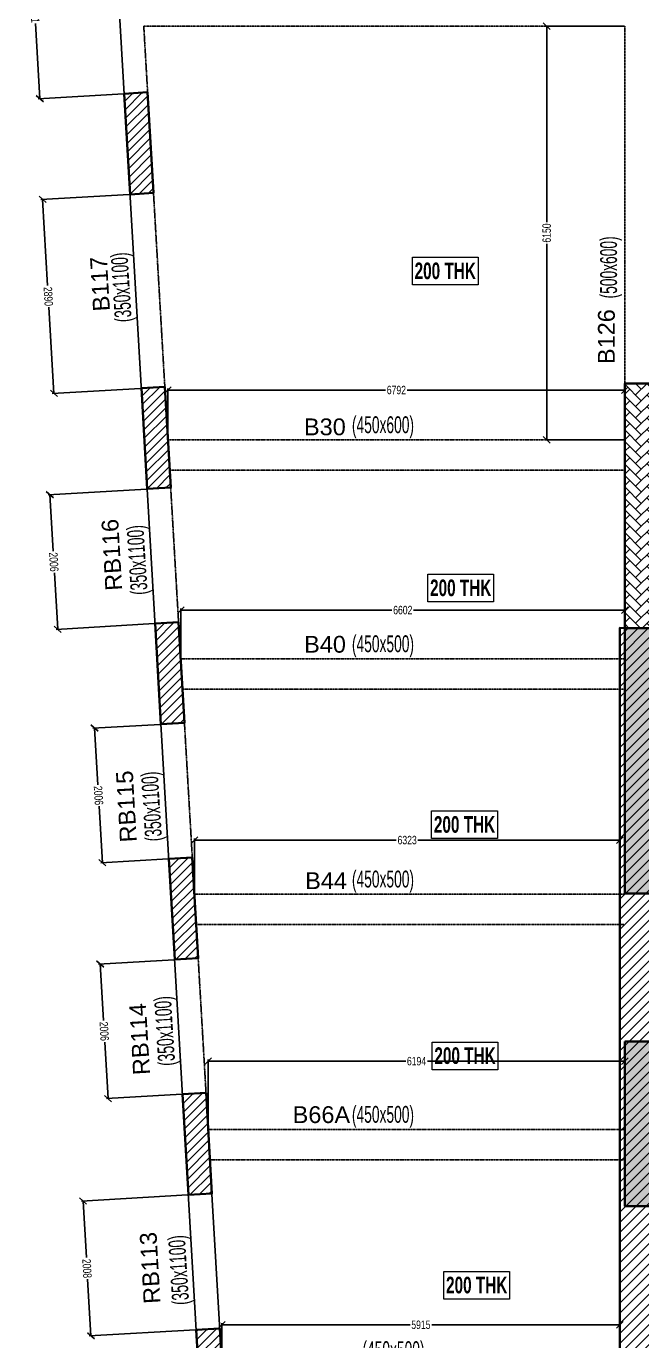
# Model space of a CAD drawing. Header units: millimetres. Extents: x 18542 to 87256, y 14692 to 73451.
# Drawn here: x 19293 to 28440, y 34012 to 53562 of the extents above; entities that cross this region are included whole.
import ezdxf
from ezdxf.enums import TextEntityAlignment as Align

# ---------------------------------------------------------------- set-up
doc = ezdxf.new("R2010")
doc.units = ezdxf.units.MM
doc.linetypes.add('HIDDEN', pattern=[0.375, 0.25, -0.125])
for name, color, linetype, lineweight in [('A-FLOR-IDEN', 11, 'Continuous', 9), ('S-BEAM-IDEN', 2, 'Continuous', 9), ('S-COLS', 5, 'Continuous', 35)]:
    doc.layers.add(name, color=color, linetype=linetype, lineweight=lineweight)
for name, color, linetype in [('Beam Nos', 7, 'Continuous'), ('changes', 7, 'Continuous'), ('S-BEAM', 7, 'Continuous'), ('S-COL HATCH', 9, 'Continuous'), ('S-DIM', 7, 'Continuous')]:
    doc.layers.add(name, color=color, linetype=linetype)
doc.styles.add('SC-BBS1', font='SansSerif')
doc.styles.add('sobha.sed', font='swisscl.ttf')
doc.styles.add('Swis721 LtCn BT', font='swisscl.ttf', dxfattribs={"width": 0.9, "height": 233.355162})
doc.styles.add('Swis721 LtCn BT_B', font='', dxfattribs={"width": 0.9, "height": 246.918336})
doc.styles.get('Swis721 LtCn BT_B').set_extended_font_data('Swis721 LtCn BT', bold=True)
doc.dimstyles.new('S-50', dxfattribs={"dimscale": 50, "dimtxt": 2.5, "dimasz": 2, "dimexe": 0.5, "dimexo": 0.25, "dimgap": 0.25, "dimtad": 0, "dimdec": 0, "dimrnd": 0.0005, "dimzin": 0, "dimdsep": 46, "dimtxsty": 'sobha.sed', "dimblk": 'OBLIQUE', "dimcen": 0.09, "dimclrd": 8, "dimclre": 8, "dimclrt": 6, "dimadec": 0, "dimazin": 0, "dimtfac": 1, "dimtdec": 0, "dimtofl": 0, "dimtmove": 2, "dimatfit": 3, "dimfxl": 0.18, "dimtolj": 1, "dimtzin": 0, "dimlwd": -1, "dimlwe": -1, "dimarcsym": 0})
pattern_1 = [(45, (-31199541.81, 20886566.64), (-66.29126074, 66.29126074), [])]

# ---------------------------------------------------------------- blocks, each defined once
blk = doc.blocks.new('A$Cd226b1b4')
at = {"layer": 'S-COL HATCH', "transparency": 33554687}
h = blk.add_hatch(dxfattribs=at)
h.set_pattern_fill('ANSI31', color=256, scale=850)
h.set_pattern_definition([(45, (-31699446.87, 20890861.25), (-75.1300955, 75.1300955), [])])
h.paths.add_polyline_path([(5785, 7625), (5785, 8525), (5385, 8525), (5385, 8025), (575, 8025), (575, 19125), (0, 19129), (0, 7625)])
at = {"layer": 'S-COLS', "elevation": 0}
blk.add_lwpolyline([(0, 7629), (5785, 7625), (5785, 8525), (5385, 8525), (5385, 8025), (575, 8025), (575, 19125), (0, 19129)], close=True, dxfattribs=at)
blk = doc.blocks.new('A$Cbe320e20')
at = {"layer": 'S-COL HATCH'}
h = blk.add_hatch(dxfattribs=at)
h.set_pattern_fill('AR-HBONE', color=256, scale=30)
h.set_pattern_definition([(45, (-31802317.5, 20729084.55), (0, 169.7056275), [360, -120]), (135, (-31802232.65, 20729169.4), (1e-14, 169.7056275), [360, -120])])
h.paths.add_polyline_path([(-7796, 17040), (-7296, 17040), (-7296, 13401), (-7796, 13401)])
at = {"layer": 'S-COL HATCH', "transparency": 33554687}
h = blk.add_hatch(color=256, dxfattribs=at)
h.dxf.hatch_style = 1
h.paths.add_polyline_path([(-7296, 13401), (-7796, 13401), (-7796, 9451), (-7296, 9451)])
h = blk.add_hatch(color=256, dxfattribs=at)
h.dxf.hatch_style = 1
h.paths.add_polyline_path([(-7796, 4800), (-7296, 4800), (-7296, 7251), (-7796, 7251)])
at = {"layer": 'S-COLS'}
blk.add_line((-7296, 13401), (-7796, 13401), dxfattribs=at)
for points in [[(-7296, 17040), (-7296, 9451), (-7796, 9451), (-7796, 17040)], [(-7796, 7251), (-7296, 7251), (-7296, 4800), (-7796, 4800)]]:
    blk.add_lwpolyline(points, close=True, dxfattribs=at)
blk = doc.blocks.new('_OBLIQUE')
at = {"color": 0, "linetype": 'ByBlock'}
blk.add_line((-0.5, -0.5), (0.5, 0.5), dxfattribs=at)
blk = doc.blocks.new('*D355')
at = {"layer": 'Defpoints', "color": 0, "transparency": 16777216}
for p in [(28190, 48151), (21398, 47412, 0), (28190, 47411)]:
    blk.add_point(p, dxfattribs=at)
at = {"layer": 'S-DIM', "color": 8, "transparency": 16777216}
for p, q in [((21398, 47424), (21398, 48176)), ((21398, 48151), (24633, 48151)), ((28190, 48151), (24955, 48151)), ((28190, 47423), (28190, 48176))]:
    blk.add_line(p, q, dxfattribs=at)
at = {"layer": 'S-DIM', "color": 8, "transparency": 16777216, "xscale": 100, "yscale": 100, "zscale": 100, "rotation": 180}
blk.add_blockref('_OBLIQUE', (21398, 48151), dxfattribs=at)
at = {"layer": 'S-DIM', "color": 8, "transparency": 16777216, "xscale": 100, "yscale": 100, "zscale": 100}
blk.add_blockref('_OBLIQUE', (28190, 48151), dxfattribs=at)
at = {"layer": 'S-DIM', "color": 6, "transparency": 16777216, "insert": (24794, 48151), "char_height": 125, "attachment_point": 5, "style": 'sobha.sed'}
blk.add_mtext('\\A1;6792', dxfattribs=at)
blk = doc.blocks.new('*D357')
at = {"layer": 'Defpoints', "color": 0, "transparency": 16777216}
for p in [(28190, 44878), (21588, 44154), (28190, 44154)]:
    blk.add_point(p, dxfattribs=at)
at = {"layer": 'S-DIM', "color": 8, "transparency": 16777216}
for p, q in [((21588, 44166), (21588, 44903)), ((21588, 44878), (24728, 44878)), ((28190, 44878), (25050, 44878)), ((28190, 44166), (28190, 44903))]:
    blk.add_line(p, q, dxfattribs=at)
at = {"layer": 'S-DIM', "color": 8, "transparency": 16777216, "xscale": 100, "yscale": 100, "zscale": 100, "rotation": 180}
blk.add_blockref('_OBLIQUE', (21588, 44878), dxfattribs=at)
at = {"layer": 'S-DIM', "color": 8, "transparency": 16777216, "xscale": 100, "yscale": 100, "zscale": 100}
blk.add_blockref('_OBLIQUE', (28190, 44878), dxfattribs=at)
at = {"layer": 'S-DIM', "color": 6, "transparency": 16777216, "insert": (24889, 44878), "char_height": 125, "attachment_point": 5, "style": 'sobha.sed'}
blk.add_mtext('\\A1;6602', dxfattribs=at)
blk = doc.blocks.new('*D358')
at = {"layer": 'Defpoints', "color": 0, "transparency": 16777216}
for p in [(28190, 38169), (21996, 37154), (28190, 37154)]:
    blk.add_point(p, dxfattribs=at)
at = {"layer": 'S-DIM', "color": 8, "transparency": 16777216}
for p, q in [((21996, 37166), (21996, 38194)), ((21996, 38169), (24932, 38169)), ((28190, 38169), (25255, 38169)), ((28190, 37166), (28190, 38194))]:
    blk.add_line(p, q, dxfattribs=at)
at = {"layer": 'S-DIM', "color": 8, "transparency": 16777216, "xscale": 100, "yscale": 100, "zscale": 100, "rotation": 180}
blk.add_blockref('_OBLIQUE', (21996, 38169), dxfattribs=at)
at = {"layer": 'S-DIM', "color": 8, "transparency": 16777216, "xscale": 100, "yscale": 100, "zscale": 100}
blk.add_blockref('_OBLIQUE', (28190, 38169), dxfattribs=at)
at = {"layer": 'S-DIM', "color": 6, "transparency": 16777216, "insert": (25093, 38169), "char_height": 125, "attachment_point": 5, "style": 'sobha.sed'}
blk.add_mtext('\\A1;6194', dxfattribs=at)
blk = doc.blocks.new('*D361')
at = {"layer": 'Defpoints', "color": 0, "transparency": 16777216}
for p in [(21792, 41457), (21792, 40654), (28115, 40654)]:
    blk.add_point(p, dxfattribs=at)
at = {"layer": 'S-DIM', "color": 8, "transparency": 16777216}
for p, q in [((21792, 40666), (21792, 41482)), ((21792, 41457), (24793, 41457)), ((28115, 41457), (25115, 41457)), ((28115, 40666), (28115, 41482))]:
    blk.add_line(p, q, dxfattribs=at)
at = {"layer": 'S-DIM', "color": 8, "transparency": 16777216, "xscale": 100, "yscale": 100, "zscale": 100, "rotation": 180}
blk.add_blockref('_OBLIQUE', (21792, 41457), dxfattribs=at)
at = {"layer": 'S-DIM', "color": 8, "transparency": 16777216, "xscale": 100, "yscale": 100, "zscale": 100}
blk.add_blockref('_OBLIQUE', (28115, 41457), dxfattribs=at)
at = {"layer": 'S-DIM', "color": 6, "transparency": 16777216, "insert": (24954, 41457), "char_height": 125, "attachment_point": 5, "style": 'sobha.sed'}
blk.add_mtext('\\A1;6323', dxfattribs=at)
blk = doc.blocks.new('*D320')
at = {"layer": 'Defpoints', "color": 0, "transparency": 16777216}
for p in [(28115, 34248), (22200, 33654, 0), (28115, 33654)]:
    blk.add_point(p, dxfattribs=at)
at = {"layer": 'S-DIM', "color": 8, "transparency": 16777216}
for p, q in [((22200, 33666), (22200, 34273)), ((22200, 34248), (24997, 34248)), ((28115, 34248), (25319, 34248)), ((28115, 33666), (28115, 34273))]:
    blk.add_line(p, q, dxfattribs=at)
at = {"layer": 'S-DIM', "color": 8, "transparency": 16777216, "xscale": 100, "yscale": 100, "zscale": 100, "rotation": 180}
blk.add_blockref('_OBLIQUE', (22200, 34248), dxfattribs=at)
at = {"layer": 'S-DIM', "color": 8, "transparency": 16777216, "xscale": 100, "yscale": 100, "zscale": 100}
blk.add_blockref('_OBLIQUE', (28115, 34248), dxfattribs=at)
at = {"layer": 'S-DIM', "color": 6, "transparency": 16777216, "insert": (25158, 34248), "char_height": 125, "attachment_point": 5, "style": 'sobha.sed'}
blk.add_mtext('\\A1;5915', dxfattribs=at)
blk = doc.blocks.new('*D381')
at = {"layer": 'Defpoints', "color": 0, "transparency": 16777216}
for p in [(21703, 36180, 0), (20253, 34084), (21820, 34175, 0)]:
    blk.add_point(p, dxfattribs=at)
at = {"layer": 'S-DIM', "color": 8, "transparency": 16777216}
for p, q in [((21690, 36179), (20111, 36087)), ((20136, 36089), (20185, 35247)), ((20253, 34084), (20203, 34926)), ((21807, 34174), (20228, 34082))]:
    blk.add_line(p, q, dxfattribs=at)
at = {"layer": 'S-DIM', "color": 8, "transparency": 16777216, "xscale": 100, "yscale": 100, "zscale": 100}
for p, rotation in [((20136, 36089), 93.33900043574972), ((20253, 34084), 273.3390004357498)]:
    blk.add_blockref('_OBLIQUE', p, dxfattribs=dict(at, rotation=rotation))
at = {"layer": 'S-DIM', "color": 6, "transparency": 16777216, "insert": (20194, 35086), "char_height": 125, "attachment_point": 5, "rotation": 273.339, "style": 'sobha.sed'}
blk.add_mtext('\\A1;2008', dxfattribs=at)
blk = doc.blocks.new('*D382')
at = {"layer": 'Defpoints', "color": 0, "transparency": 16777216}
for p in [(20391, 39616), (21498, 39680, 0), (21615, 37678, 0)]:
    blk.add_point(p, dxfattribs=at)
at = {"layer": 'S-DIM', "color": 8, "transparency": 16777216}
for p, q in [((21486, 39679), (20366, 39614)), ((20391, 39616), (20440, 38775)), ((20508, 37613), (20459, 38454)), ((21603, 37677), (20483, 37612))]:
    blk.add_line(p, q, dxfattribs=at)
at = {"layer": 'S-DIM', "color": 8, "transparency": 16777216, "xscale": 100, "yscale": 100, "zscale": 100}
for p, rotation in [((20391, 39616), 93.33900048809878), ((20508, 37613), 273.3390004880988)]:
    blk.add_blockref('_OBLIQUE', p, dxfattribs=dict(at, rotation=rotation))
at = {"layer": 'S-DIM', "color": 6, "transparency": 16777216, "insert": (20450, 38614), "char_height": 125, "attachment_point": 5, "rotation": 273.339, "style": 'sobha.sed'}
blk.add_mtext('\\A1;2006', dxfattribs=at)
blk = doc.blocks.new('*D383')
at = {"layer": 'Defpoints', "color": 0, "transparency": 16777216}
for p in [(20307, 43123), (21294, 43180, 0), (21411, 41178, 0)]:
    blk.add_point(p, dxfattribs=at)
at = {"layer": 'S-DIM', "color": 8, "transparency": 16777216}
for p, q in [((21282, 43179), (20282, 43121)), ((20307, 43123), (20356, 42282)), ((20423, 41120), (20374, 41961)), ((21399, 41177), (20398, 41119))]:
    blk.add_line(p, q, dxfattribs=at)
at = {"layer": 'S-DIM', "color": 8, "transparency": 16777216, "xscale": 100, "yscale": 100, "zscale": 100}
for p, rotation in [((20307, 43123), 93.33900044826464), ((20423, 41120), 273.3390004482647)]:
    blk.add_blockref('_OBLIQUE', p, dxfattribs=dict(at, rotation=rotation))
at = {"layer": 'S-DIM', "color": 6, "transparency": 16777216, "insert": (20365, 42121), "char_height": 125, "attachment_point": 5, "rotation": 273.339, "style": 'sobha.sed'}
blk.add_mtext('\\A1;2006', dxfattribs=at)
blk = doc.blocks.new('*D384')
at = {"layer": 'Defpoints', "color": 0, "transparency": 16777216}
for p in [(19643, 46596), (21090, 46680, 0), (21207, 44678, 0)]:
    blk.add_point(p, dxfattribs=at)
at = {"layer": 'S-DIM', "color": 8, "transparency": 16777216}
for p, q in [((21078, 46679), (19618, 46594)), ((19643, 46596), (19692, 45755)), ((19760, 44593), (19711, 45434)), ((21194, 44677), (19735, 44592))]:
    blk.add_line(p, q, dxfattribs=at)
at = {"layer": 'S-DIM', "color": 8, "transparency": 16777216, "xscale": 100, "yscale": 100, "zscale": 100}
for p, rotation in [((19643, 46596), 93.3390004748208), ((19760, 44593), 273.3390004748208)]:
    blk.add_blockref('_OBLIQUE', p, dxfattribs=dict(at, rotation=rotation))
at = {"layer": 'S-DIM', "color": 6, "transparency": 16777216, "insert": (19701, 45594), "char_height": 125, "attachment_point": 5, "rotation": 273.339, "style": 'sobha.sed'}
blk.add_mtext('\\A1;2006', dxfattribs=at)
blk = doc.blocks.new('*D385')
at = {"layer": 'Defpoints', "color": 0, "transparency": 16777216}
for p in [(20834, 51062, 0), (19535, 50987), (21003, 48178, 0)]:
    blk.add_point(p, dxfattribs=at)
at = {"layer": 'S-DIM', "color": 8, "transparency": 16777216}
for p, q in [((20822, 51062), (19510, 50985)), ((19535, 50987), (19610, 49705)), ((19704, 48102), (19629, 49384)), ((20990, 48177), (19679, 48100))]:
    blk.add_line(p, q, dxfattribs=at)
at = {"layer": 'S-DIM', "color": 8, "transparency": 16777216, "xscale": 100, "yscale": 100, "zscale": 100}
for p, rotation in [((19535, 50987), 93.33900048193453), ((19704, 48102), 273.3390004819345)]:
    blk.add_blockref('_OBLIQUE', p, dxfattribs=dict(at, rotation=rotation))
at = {"layer": 'S-DIM', "color": 6, "transparency": 16777216, "insert": (19619, 49544), "char_height": 125, "attachment_point": 5, "rotation": 273.339, "style": 'sobha.sed'}
blk.add_mtext('\\A1;2890', dxfattribs=at)
blk = doc.blocks.new('*D386')
at = {"layer": 'Defpoints', "color": 0, "transparency": 16777216}
for p in [(19345, 55023), (20599, 55097, 0), (20747, 52560, 0)]:
    blk.add_point(p, dxfattribs=at)
at = {"layer": 'S-DIM', "color": 8, "transparency": 16777216}
for p, q in [((20586, 55096), (19320, 55022)), ((19345, 55023), (19411, 53904)), ((19494, 52486), (19428, 53606)), ((20735, 52559), (19469, 52485))]:
    blk.add_line(p, q, dxfattribs=at)
at = {"layer": 'S-DIM', "color": 8, "transparency": 16777216, "xscale": 100, "yscale": 100, "zscale": 100}
for p, rotation in [((19345, 55023), 93.3485296427442), ((19494, 52486), 273.3485296427442)]:
    blk.add_blockref('_OBLIQUE', p, dxfattribs=dict(at, rotation=rotation))
at = {"layer": 'S-DIM', "color": 6, "transparency": 16777216, "insert": (19420, 53755), "char_height": 125, "attachment_point": 5, "rotation": 273.3485, "style": 'sobha.sed'}
blk.add_mtext('\\A1;2541', dxfattribs=at)
blk = doc.blocks.new('*D292')
at = {"layer": 'Defpoints', "color": 0, "transparency": 16777216}
for p in [(27028, 53562), (28190, 53562), (28190, 47412)]:
    blk.add_point(p, dxfattribs=at)
at = {"layer": 'S-DIM', "color": 8, "transparency": 16777216}
for p, q in [((28178, 53562), (27003, 53562)), ((27028, 53562), (27028, 50648)), ((27028, 47412), (27028, 50325)), ((28178, 47412), (27003, 47412))]:
    blk.add_line(p, q, dxfattribs=at)
at = {"layer": 'S-DIM', "color": 8, "transparency": 16777216, "xscale": 100, "yscale": 100, "zscale": 100}
for p, rotation in [((27028, 53562), 90), ((27028, 47412), 270)]:
    blk.add_blockref('_OBLIQUE', p, dxfattribs=dict(at, rotation=rotation))
at = {"layer": 'S-DIM', "color": 6, "transparency": 16777216, "insert": (27028, 50487), "char_height": 125, "attachment_point": 5, "rotation": 90, "style": 'sobha.sed'}
blk.add_mtext('\\A1;6150', dxfattribs=at)

msp = doc.modelspace()

# ---------------------------------------------------------------- hatches: boundary and pattern name
at = {"layer": 'S-COL HATCH', "transparency": 33554687}
h = msp.add_hatch(dxfattribs=at)
h.set_pattern_fill('ANSI31', color=256, scale=750)
h.set_pattern_definition(pattern_1)
h.paths.add_polyline_path([(20834.4, 51062.3), (21183.8, 51082.7), (21096.4, 52580.2), (20747, 52559.8)])
h = msp.add_hatch(dxfattribs=at)
h.set_pattern_fill('ANSI31', color=256, scale=750)
h.set_pattern_definition(pattern_1)
h.paths.add_polyline_path([(21090, 46680.2), (21439.5, 46700.5), (21352.1, 48198), (21002.7, 48177.6)])
h = msp.add_hatch(dxfattribs=at)
h.set_pattern_fill('ANSI31', color=256, scale=750)
h.set_pattern_definition(pattern_1)
h.paths.add_polyline_path([(21294.2, 43180.2), (21643.7, 43200.5), (21556.3, 44698), (21206.9, 44677.6)])
h = msp.add_hatch(dxfattribs=at)
h.set_pattern_fill('ANSI31', color=256, scale=750)
h.set_pattern_definition(pattern_1)
h.paths.add_polyline_path([(21498.4, 39680.2), (21847.9, 39700.5), (21760.5, 41198), (21411.1, 41177.6)])
h = msp.add_hatch(dxfattribs=at)
h.set_pattern_fill('ANSI31', color=256, scale=750)
h.set_pattern_definition(pattern_1)
h.paths.add_polyline_path([(21702.6, 36180.2), (22052.1, 36200.5), (21964.7, 37698), (21615.3, 37677.6)])
h = msp.add_hatch(dxfattribs=at)
h.set_pattern_fill('ANSI31', color=256, scale=750)
h.set_pattern_definition(pattern_1)
h.paths.add_polyline_path([(21907, 32677.6), (22256.4, 32698), (22169, 34195.4), (21819.6, 34175.1)])

# ---------------------------------------------------------------- linework, layer by layer
at = {"layer": 'A-FLOR-IDEN', "color": 8, "flags": 128}
msp.add_lwpolyline([(26008.8, 50126.4), (26008.8, 49714.6), (25031.3, 49714.6), (25031.3, 50126.4)], close=True, dxfattribs=at)
msp.add_lwpolyline([(26008.8, 50126.4), (26008.8, 49714.6), (25031.3, 49714.6), (25031.3, 50126.4)], close=True, dxfattribs=at)
at = {"layer": 'A-FLOR-IDEN', "color": 8, "elevation": 0, "flags": 128}
for points in [[(26238.9, 45411.3), (26238.9, 44999.5), (25261.4, 44999.5), (25261.4, 45411.3)], [(26295.4, 41891.6), (26295.4, 41479.8), (25317.9, 41479.8), (25317.9, 41891.6)], [(26302.9, 38453.1), (26302.9, 38041.3), (25325.4, 38041.3), (25325.4, 38453.1)], [(26476.4, 35041.2), (26476.4, 34629.3), (25498.9, 34629.3), (25498.9, 35041.2)]]:
    msp.add_lwpolyline(points, close=True, dxfattribs=at)
at = {"layer": 'S-BEAM', "ltscale": 250000}
msp.add_line((19617.5, 71911.9, 0), (22813.2, 17137.5, 0), dxfattribs=at)
at = {"layer": 'S-BEAM', "linetype": 'HIDDEN'}
for p, q in [((21038.7, 53561.6), (28190.4, 53561.6)), ((28190.4, 47411.6), (28190.4, 53561.6)), ((21397.5, 47411.6), (28190.4, 47411.6)), ((21423.8, 46961.6, 0), (21587.6, 44154, 0)), ((21424.2, 46961.6), (28190.4, 46961.6)), ((28190.4, 44710.8), (28190.4, 46660.8)), ((21588, 44154), (28190.4, 44154)), ((21614.3, 43704), (28176, 43704)), ((21792.2, 40654), (28190.4, 40654)), ((21818.5, 40204), (28176, 40204)), ((21996.4, 37154), (28190.4, 37154)), ((22022.7, 36704), (28176, 36704))]:
    msp.add_line(p, q, dxfattribs=at)
at = {"layer": 'S-BEAM', "linetype": 'HIDDEN', "elevation": 0}
for points in [[(21038.7, 53561.6), (21397.5, 47411.6)], [(21613.9, 43704), (21791.8, 40654)], [(21818.1, 40204), (21996, 37154)]]:
    msp.add_lwpolyline(points, dxfattribs=at)
at = {"layer": 'S-BEAM', "elevation": 0}
msp.add_lwpolyline([(22022.3, 36704), (22200.2, 33654)], dxfattribs=at)
at = {"layer": 'S-COLS', "elevation": 0}
for points in [[(20747, 52559.8), (21096.4, 52580.2), (21183.8, 51082.7), (20834.4, 51062.3)], [(21002.7, 48177.6), (21352.1, 48198), (21439.5, 46700.5), (21090, 46680.2)], [(21206.9, 44677.6), (21556.3, 44698), (21643.7, 43200.5), (21294.2, 43180.2)], [(21411.1, 41177.6), (21760.5, 41198), (21847.9, 39700.5), (21498.4, 39680.2)], [(21615.3, 37677.6), (21964.7, 37698), (22052.1, 36200.5), (21702.6, 36180.2)], [(21819.6, 34175.1), (22169, 34195.4), (22256.4, 32698), (21907, 32677.6)]]:
    msp.add_lwpolyline(points, close=True, dxfattribs=at)

# ---------------------------------------------------------------- block references
at = {"layer": 'changes'}
msp.add_blockref('A$Cd226b1b4', (28115.4, 25486.3), dxfattribs=at)
at = {"layer": 'S-COLS'}
msp.add_blockref('A$Cbe320e20', (35986, 31210.8), dxfattribs=at)

# ---------------------------------------------------------------- texts
at = {"layer": 'A-FLOR-IDEN', "color": 1, "char_height": 246.92, "width": 1155, "attachment_point": 2, "line_spacing_factor": 0.964267, "style": 'Swis721 LtCn BT_B'}
for insert in [(25520.1, 50048.3), (25520.1, 50048.3), (25750.2, 45333.2), (25806.7, 41813.6), (25814.2, 38375.1), (25987.7, 34963.1)]:
    msp.add_mtext('200 THK', dxfattribs=dict(at, insert=insert))
at = {"layer": 'Beam Nos', "style": 'SC-BBS1'}
for s, p in [('B117', (20587.3, 49740.2, 0)), ('RB116', (20763.3, 45712.2, 0)), ('RB115', (20979.8, 41969.2, 0)), ('RB114', (21175.8, 38508.2, 0)), ('RB113', (21332.3, 35105.7, 0))]:
    msp.add_text(s, height=250, rotation=93.339, dxfattribs=at).set_placement(p, align=Align.BOTTOM_CENTER)
at = {"layer": 'Beam Nos', "color": 3, "style": 'SC-BBS1'}
msp.add_text('B126', height=250, rotation=90, dxfattribs=at).set_placement((28115.4, 48946.2), align=Align.BOTTOM_CENTER)
for s, p in [('B30', (23731, 47404.1)), ('B40', (23733, 44170.1)), ('B44', (23748.7, 40654)), ('B66A', (23679.1, 37173.9))]:
    msp.add_text(s, height=250, dxfattribs=at).set_placement(p, align=Align.BOTTOM_CENTER)
at = {"layer": 'S-BEAM-IDEN', "color": 3, "style": 'Swis721 LtCn BT', "width": 0.8}
msp.add_text('(500x600)', height=250, rotation=90, dxfattribs=at).set_placement((28072.8, 49514.2))
at = {"layer": 'S-BEAM-IDEN', "style": 'Swis721 LtCn BT', "width": 0.8}
for p in [(20860.7, 49168.8, 0), (21097.3, 45113.1, 0), (21311.2, 41447.4, 0), (21506.1, 38107.1, 0), (21713.5, 34551.5, 0)]:
    msp.add_text('(350x1100)', height=250, rotation=93.60442, dxfattribs=at).set_placement(p)
at = {"layer": 'S-BEAM-IDEN', "color": 3, "style": 'Swis721 LtCn BT', "width": 0.8}
for s, p in [('(450x600)', (24133, 47510.6)), ('(450x500)', (24133, 44253.1)), ('(450x500)', (24133, 40753.1)), ('(450x500)', (24133, 37253.1)), ('(450x500)', (24289, 33753.1))]:
    msp.add_text(s, height=250, dxfattribs=at).set_placement(p)

# ---------------------------------------------------------------- dimensions: what is measured, and where the dimension line sits
at = {"layer": 'S-DIM', "color": 1}
for p1, p2, distance, picture, middle in [((20747, 52559.8, 0), (20598.6, 55096.7, 0), 1255.4, '*D386', (19419.6, 53754.9)), ((21002.7, 48177.6, 0), (20834.4, 51062.3, 0), 1301.3, '*D385', (19619.4, 49544.2)), ((21206.9, 44677.6, 0), (21090, 46680.2, 0), 1449.6, '*D384', (19701.4, 45594.4)), ((21411.1, 41177.6, 0), (21294.2, 43180.2, 0), 989.3, '*D383', (20365, 42121.3)), ((21615.3, 37677.6, 0), (21498.4, 39680.2, 0), 1109, '*D382', (20449.8, 38614.3)), ((21702.6447, 36180.1501, 0), (21819.6268, 34175.0616, 0), -1569.7466, '*D381', (20194.0539, 35086.1782))]:
    dim = msp.add_aligned_dim(p1=p1, p2=p2, distance=distance, dimstyle='S-50', dxfattribs=at)
    dim.commit()
    dim.dimension.update_dxf_attribs({"geometry": picture, "text_midpoint": middle})
dim = msp.add_linear_dim(base=(27028.3, 53561.6), p1=(28190.4, 47411.6), p2=(28190.4, 53561.6), angle=90, dimstyle='S-50', dxfattribs=at)
dim.commit()
dim.dimension.update_dxf_attribs({"geometry": '*D292', "text_midpoint": (27028.3, 50486.6)})
for base, p1, p2, picture, middle in [((28190.4, 48151.2), (21398, 47411.6, 0), (28190.4, 47410.8), '*D355', (24794.2, 48151.2)), ((28190.4, 44878.2), (21588, 44154), (28190.4, 44154), '*D357', (24889.2, 44878.2)), ((21792.2, 41456.9), (28115.4, 40654), (21792.2, 40654), '*D361', (24953.8, 41456.9)), ((28190.4, 38168.7), (21996.4, 37154), (28190.4, 37154), '*D358', (25093.4, 38168.7)), ((28115.4, 34248.1), (22200.2, 33654, 0), (28115.4, 33654), '*D320', (25157.8, 34248.1))]:
    dim = msp.add_linear_dim(base=base, p1=p1, p2=p2, dimstyle='S-50', dxfattribs=at)
    dim.commit()
    dim.dimension.update_dxf_attribs({"geometry": picture, "text_midpoint": middle})

doc.saveas('drawing.dxf')
